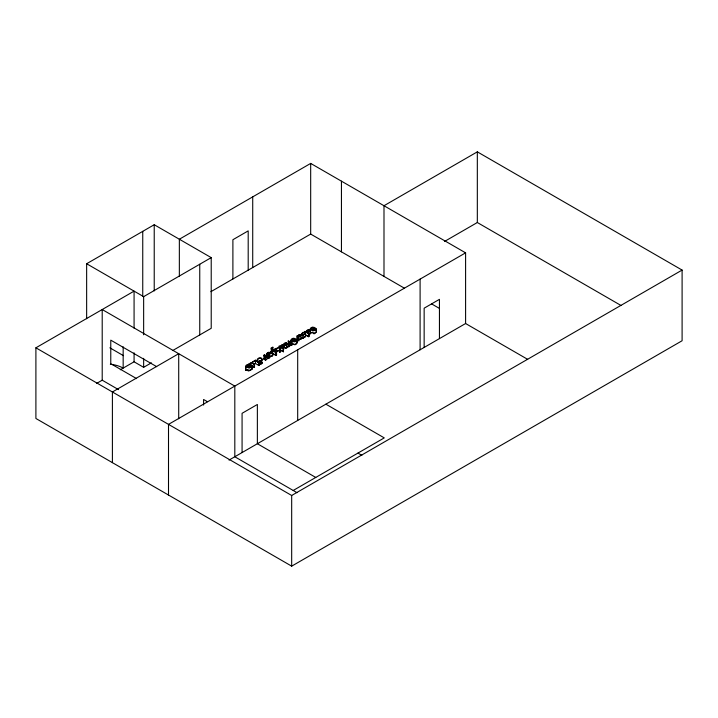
<?xml version="1.0" encoding="UTF-8"?>
<svg xmlns="http://www.w3.org/2000/svg" width="718" height="718" viewBox="0 0 718 718"><rect width="100%" height="100%" fill="white"/><g stroke="black" fill="none" stroke-linecap="round" stroke-linejoin="round"><path stroke-width="1.08" d="M301.632 338.34L303.068 338.375L303.068 335.378L298.966 334.669L300.043 336.078C293.931 332.784 299.029 343.751 298.652 339.937M297.153 335.862L298.93 337.927L297.988 336.383L300.86 336.5L300.007 335.019L303.068 335.378M289.866 345.035L289.857 345.232A3.016 1.741 0 0 1 289.776 345.448M303.068 338.375L301.3 337.846M264.26 358.533L265.193 358.506M305.015 336.446L303.983 337.487L302.538 337.11M293.249 344.137C297.27 347.144 299.442 338.142 293.204 338.25C289.695 338.941 290.225 343.195 293.707 340.458C291.894 343.007 296.767 341.445 297.099 340.26M283.484 347.135L283.798 347.539L284.624 346.552M280.083 347.413C278.557 352.493 280.837 354.773 280.648 347.566C289.417 351.919 274.904 343.581 279.814 347.117L276.484 348.383L276.645 351.551L280.083 350.357L280.083 347.413L276.645 348.607M280.083 350.357L279.688 352.403M290.494 342.091C290.637 343.949 286.59 344.119 289.417 342.989A3.016 1.741 0 0 0 289.857 342.289L288.214 341.005L288.708 346.785L290.386 345.448L290.494 342.091L291.786 342.208L288.214 341.005M276.098 353.31L276.008 352.08M262.034 362.922L261.72 363.47M257.475 362.222C256.191 359.44 259.988 356.738 261.846 359.188A3.016 1.741 0 0 1 262.034 359.978L260.284 360.939L260.284 363.882L262.043 363.559L262.411 362.123M280.648 347.566L279.688 349.451M286.832 347.324L286.85 343.913C283.709 344.837 286.706 345.807 286.85 343.913M285.324 347.826L286.347 347.835M263.892 358.21L263.919 359.368L265.265 358.946M248.123 369.958L247.961 370.784L248.823 370.937L251.865 369.447L251.865 366.503L247.916 364.394C244.407 365.085 244.937 369.339 248.419 366.611C246.687 369.124 251.201 367.598 251.865 366.503M312.689 332.685C314.924 336.913 319.959 327.417 312.474 327.121C308.964 327.812 309.494 332.075 312.976 329.338C311.163 331.878 316.037 330.316 316.369 329.14M298.921 339.354L300.86 339.443L300.6 338.806M250.968 369.555L248.823 370.614M296.256 343.41L295.663 343.868M254.495 364.349C253.283 364.654 250.968 361.36 250.331 364.062C256.891 369.169 245.089 362.195 249.693 364.205C250.07 361.495 253.472 362.761 254.495 364.349L254.495 367.293L252.341 366.135M272.149 353.552L276.295 355.509L275.649 354.961M308.839 333.771L304.845 331.42L308.839 333.771L308.758 336.733L305.383 335.144M284.651 347.691C284.786 349.451 289.13 347.306 286.796 346.022M265.023 356.882C270.058 353.678 261.083 358.39 264.538 354.584C261.433 357.735 272.472 352.655 265.023 356.882L265.023 359.826C265.965 360.723 268.128 358.479 266.737 357.932M245.906 368.603L245.475 370.326L247.728 369.887M283.798 344.595C290.996 339.847 280.424 347.359 286.814 345.017C288.546 344.003 286.24 342.127 284.947 342.944C282.488 343.707 284.14 345.771 283.798 347.539M268.065 355.132C275.515 350.905 264.466 355.984 267.581 352.834C264.125 356.64 273.1 351.919 268.065 355.132L268.065 358.076C269.142 359.108 271.413 356.182 269.456 356.155M268.756 354.261L268.756 352.296C272.436 356.72 274.617 348.966 271.009 351.685M257.924 362.114L259.431 361.217L261.047 361.468M283.529 348.661L283.43 351.721L280.648 350.51M291.786 342.208L291.786 345.152L290.494 345.035M283.188 349.971L283.87 348.867L283.233 347.736M272.086 355.841L270.901 355.85M269.008 357.708L269.645 356.64M249.837 365.893C245.368 368.576 253.212 367.383 249.837 365.893L249.837 367.849M295.125 339.74C290.655 342.432 298.5 341.238 295.125 339.74L295.125 341.705M314.394 328.62C309.925 331.303 317.769 330.109 314.394 328.62L314.394 330.576M289.094 346.157L289.417 345.932A3.016 1.741 0 0 0 289.641 345.681M254.423 367.338L253.203 366.225M268.308 357.187L267.15 357.672L266.746 357.07M273.037 347.243L271.539 348.625L274.159 350.213L274.725 348.921L275.847 348.445L276.753 349.854L276.224 350.887L274.877 351.057L271.835 349.388L270.857 348.266L272.714 347.18L273.037 350.187M86.645 318.711L86.645 263.739L154.226 224.725L211.218 257.627L211.218 328.305L172.661 350.564M229.042 460.085L465.596 323.522L465.596 252.844L310.679 163.408L179.347 239.229L179.347 276.25M383.995 276.403L383.995 205.734L477.326 151.848L682.1 270.076L682.1 340.745L291.679 566.152L35.9 418.477L35.9 347.808L134.078 291.131L134.078 328.144M86.645 263.739L143.645 296.651L211.218 257.627M210.904 291.679L310.679 234.077L404.396 288.187M96.436 383.529L102.207 380.199L118.524 389.623M120.292 369.761L134.078 361.8L143.645 367.32L151.381 362.85M444.613 241.41L477.326 222.517L620.962 305.446M268.756 352.296L270.183 352.565L271.009 351.048M258.256 361.253L258.677 361.037A2.28 1.319 0 0 1 259.871 360.795L261.101 360.974M465.596 252.844L168.506 424.374L168.506 495.043M293.195 490.475L384.265 437.89L325.882 404.18M35.9 347.808L291.679 495.483L682.1 270.076M255.491 360.571L252.09 362.321L255.599 359.996L259.395 362.348L258.911 365.552L255.491 363.514L255.491 360.571L259.395 362.348M253.894 364.394L255.491 363.514M314.933 332.739L313.38 333.349M312.456 332.21L311.28 332.712M247.898 369.483L246.723 369.985M312.976 332.281L310.706 333.125L309.817 332.802M265.965 359.467L265.023 359.826M275.954 353.956L276.753 352.798L276.017 351.461M257.475 360.256L257.313 359.323L258.677 358.094A2.28 1.319 0 0 1 259.871 357.851C262.734 357.097 263.318 361.944 260.284 360.939M293.016 343.743L291.041 344.263L291.041 341.319M279.814 350.061L276.645 351.21M275.559 348.822L274.761 350.016L275.084 350.68L275.999 350.519L275.891 348.984L275.559 351.775M294.82 344.29L293.752 344.335M297.153 338.806L297.71 338.752M292.567 343.644L291.131 343.662M268.065 358.076L268.55 357.932M261.262 363.73L260.284 363.882M308.426 335.216L309.952 334.417L309.817 333.314M308.758 336.733L308.884 333.52M276.215 352.574C263.165 345.923 279.338 351.865 276.215 355.518M282.721 344.586C280.81 344.667 281.348 346.803 279.634 346.013L282.928 347.153L283.852 345.672L282.721 344.586L282.721 346.552M316.198 329.095L316.423 332.174M296.929 340.224L296.929 343.168M308.884 336.464L305.653 334.803M290.763 344.622L291.786 345.152M281.402 350.456L283.529 351.605M274.662 354.441L275.254 354.755M273.109 353.597L273.971 354.064M257.915 364.448L259.395 365.291M431.59 303.885L439.362 308.372M465.596 323.522L527.667 359.35M357.977 453.067L361.845 455.302M156.677 366.656L110.769 340.152L110.769 363.712L136.591 378.619M207.412 401.685L203.589 399.477L203.589 405.087M109.881 347.826L123.433 355.652M315.758 477.443L257.367 443.733L257.367 404.476L242.074 413.308L242.074 452.573M297.064 492.701L234.813 456.765L234.813 386.087L102.207 309.53L102.207 380.199M272.355 354.019C274.455 355.975 270.569 357.492 269.349 355.5L269.331 353.543M305.518 335.997L305.303 337.011L303.588 337.801A1.382 0.799 0 0 1 302.619 337.622M477.326 151.848L477.326 222.517M439.443 338.618L439.443 299.352L424.15 308.184L424.15 347.449M420.102 279.114L420.102 349.783M341.445 181.169L341.445 251.839M310.679 163.408L310.679 234.077M310.311 330.19L310.311 333.134M300.86 336.5L300.86 339.443M298.966 334.669L298.966 336.634M298.93 337.927L298.93 340.87M297.692 349.783L297.692 420.452M297.324 335.8L297.324 338.743M291.732 342.118L291.732 345.062M291.679 495.483L291.679 566.152M288.887 343.823L288.887 346.767M288.708 343.841L288.708 346.785M283.637 344.631L283.637 347.575M283.323 348.831L283.323 351.775M279.948 349.433L279.841 352.412M276.34 352.305L276.295 355.509M268.64 355.374L268.64 358.318M267.401 352.834L267.401 354.8M267.15 354.728L267.15 357.672M265.597 357.133L265.597 360.077M264.834 354.629L264.834 356.586M264.107 356.487L264.107 359.431M260.984 361.154L260.984 364.107M258.911 362.608L258.911 365.552M254.091 364.511L254.091 367.454M252.718 196.867L252.718 267.536M252.386 365.83L252.332 368.855M251.722 366.368L251.812 369.357M248.195 270.147L248.195 230.882L232.892 239.722L232.892 278.979M245.753 367.463L245.753 370.407M199.748 264.26L199.748 334.929M178.71 418.765L178.71 353.696L112.403 391.983L112.403 462.652M154.226 224.725L154.226 290.907M143.645 296.651L143.645 334.785M143.645 358.345L143.645 367.32M142.747 231.349L142.747 296.417M134.078 352.825L134.078 361.8M123.164 346.785L123.164 368.101A24.044 13.884 0 0 0 110.339 364.25M283.224 348.472A2.926 1.687 0 0 1 283.269 348.939M245.843 366.629L246.723 367.042L249.2 365.588L247.683 364.879L245.843 366.629M291.131 340.485L292.011 340.897L294.488 339.443L292.962 338.725L291.131 340.485M310.4 329.356L311.28 329.768L313.757 328.314L312.24 327.605L310.4 329.356M310.068 330.899C302.987 335.827 311.397 328.808 307.816 330.226C303.606 333.682 308.83 327.166 310.068 330.899M301.865 333.583L302.619 334.678A1.382 0.799 0 0 0 303.588 334.857C308.004 334.373 303.256 330.163 301.865 333.583M305.015 333.493L303.983 334.534L302.538 334.166A1.301 0.754 0 0 1 302.359 333.583L303.795 332.587L305.015 333.493M272.391 352.278L271.628 353.157L270.74 352.646A2.908 1.678 0 0 1 270.668 351.919L271.386 351.246L272.203 351.524A2.926 1.687 0 0 1 272.391 352.278M283.269 345.995L282.515 346.875L281.618 346.363A2.908 1.678 0 0 1 281.546 345.636L282.273 344.963L283.08 345.241A2.926 1.687 0 0 1 283.269 345.995M309.566 331.034L307.896 331.922L309.566 331.034"/></g></svg>
